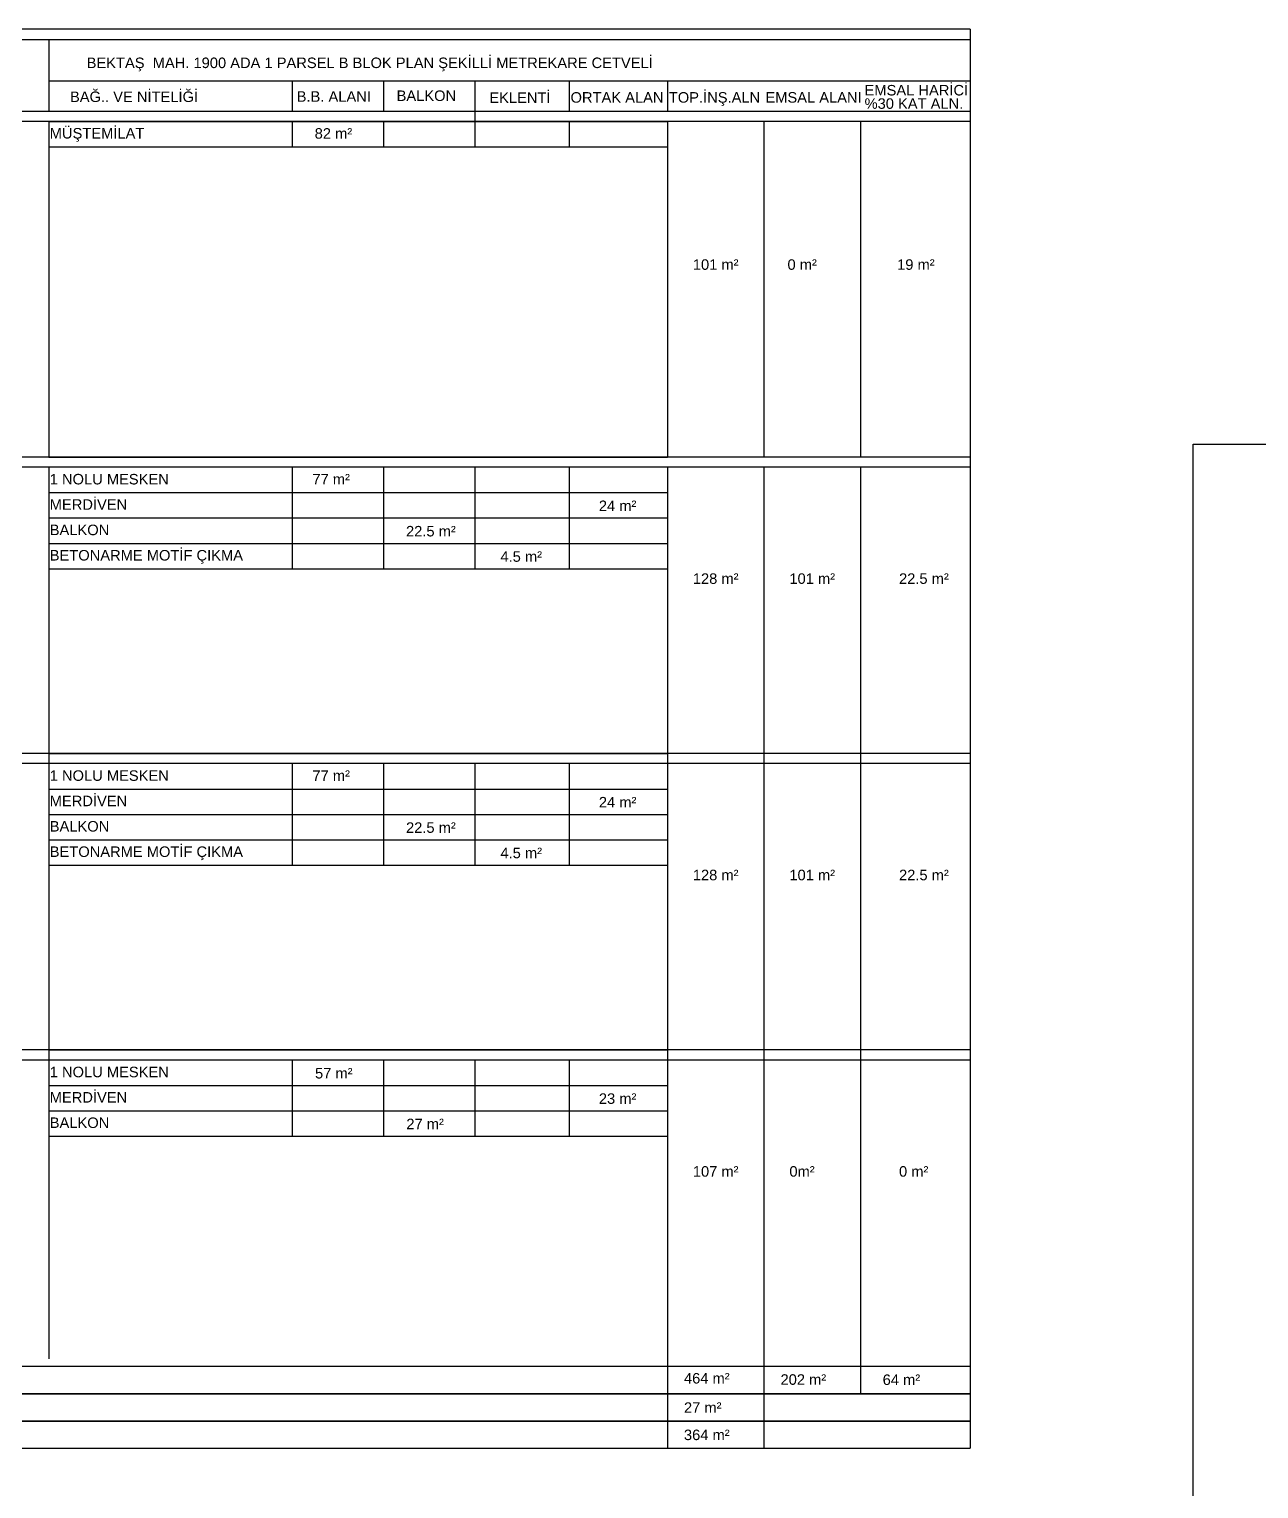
# Model space of a CAD drawing. Header units: millimetres. Extents: x 708 to 46452, y -4963 to 3960.
# Drawn here: x 5513 to 6311, y -3909 to -2961 of the extents above; entities that cross this region are included whole.
import ezdxf

# ---------------------------------------------------------------- set-up
doc = ezdxf.new("R2010")
doc.units = ezdxf.units.MM
doc.layers.add('KP', color=1, linetype='Continuous')
doc.layers.add('YAZI', color=40, linetype='Continuous', lineweight=25)
doc.styles.add('YAZI', font='arial.ttf', dxfattribs={"height": 34})

# ---------------------------------------------------------------- blocks, each defined once
blk = doc.blocks.new('WEFJWE')
at = {"layer": 'KP'}
blk.add_lwpolyline([(30112.8, -8396), (37360.2, -8396), (37360.2, -14020), (30112.8, -14020)], close=True, dxfattribs=at)

msp = doc.modelspace()

# ---------------------------------------------------------------- linework, layer by layer
at = {"layer": 'YAZI'}
for p, q in [((6123.873, -2961.235), (5046.142, -2961.235)), ((6123.873, -2961.235), (6123.873, -3883.168)), ((6123.873, -2968.235), (5046.142, -2968.235)), ((5525.251, -2968.235), (5525.251, -3014.674)), ((6123.873, -2984.716), (6123.873, -3031.154)), ((6123.873, -2994.897), (5525.251, -2994.897)), ((5683.464, -2994.897), (5683.464, -3014.674)), ((5742.793, -2994.897), (5742.793, -3014.674)), ((5802.123, -2994.897), (5802.123, -3014.674)), ((5802.123, -2994.897), (5802.123, -3014.674)), ((5802.123, -2994.897), (5802.123, -3014.674)), ((5863.459, -2994.897), (5863.459, -3014.674)), ((5927.194, -2994.897), (5927.194, -3014.674)), ((6123.873, -3014.674), (5046.142, -3014.674)), ((6123.873, -3014.674), (5046.142, -3014.674)), ((6123.873, -3014.674), (5046.142, -3014.674)), ((6123.873, -3014.674), (5046.142, -3014.674)), ((5802.123, -3014.674), (5802.123, -3037.747)), ((6123.873, -3021.266), (5046.142, -3021.266)), ((6123.873, -3021.266), (5046.142, -3021.266)), ((5525.251, -3021.266), (5927.194, -3021.266)), ((5525.251, -3021.266), (5525.251, -3239.223)), ((5683.464, -3021.266), (5683.464, -3037.747)), ((5742.793, -3021.266), (5742.793, -3037.747)), ((5802.123, -3021.266), (5802.123, -3037.747)), ((5863.459, -3021.266), (5863.459, -3037.747)), ((5927.194, -3021.266), (5927.194, -3239.223)), ((5989.924, -3021.266), (5989.924, -3239.223)), ((6052.655, -3021.266), (6052.655, -3239.223)), ((5525.251, -3037.747), (5927.194, -3037.747)), ((6123.873, -3054.227), (6123.873, -3239.223)), ((6123.873, -3239.223), (5046.142, -3239.223)), ((6123.873, -3239.223), (5046.142, -3239.223)), ((6123.873, -3239.223), (5046.142, -3239.223)), ((5525.251, -3239.223), (5927.194, -3239.223)), ((6123.873, -3245.815), (5046.142, -3245.815)), ((6123.873, -3245.815), (5046.142, -3245.815)), ((5525.251, -3245.815), (5525.251, -3443.246)), ((5683.464, -3245.815), (5683.464, -3278.776)), ((5742.793, -3245.815), (5742.793, -3278.776)), ((5802.123, -3245.815), (5802.123, -3278.776)), ((5802.123, -3245.815), (5802.123, -3278.776)), ((5863.459, -3245.815), (5863.459, -3278.776)), ((5927.194, -3245.815), (5927.194, -3443.246)), ((5989.924, -3245.815), (5989.924, -3443.246)), ((6052.655, -3245.815), (6052.655, -3443.246)), ((5525.251, -3262.296), (5927.194, -3262.296)), ((5525.251, -3278.776), (5927.194, -3278.776)), ((5683.464, -3278.776), (5683.464, -3295.257)), ((5742.793, -3278.776), (5742.793, -3295.257)), ((5802.123, -3278.776), (5802.123, -3295.257)), ((5802.123, -3278.776), (5802.123, -3295.257)), ((5863.459, -3278.776), (5863.459, -3295.257)), ((5525.251, -3295.257), (5927.194, -3295.257)), ((5683.464, -3295.257), (5683.464, -3311.737)), ((5742.793, -3295.257), (5742.793, -3311.737)), ((5802.123, -3295.257), (5802.123, -3311.737)), ((5802.123, -3295.257), (5802.123, -3311.737)), ((5863.459, -3295.257), (5863.459, -3311.737)), ((5525.251, -3311.737), (5927.194, -3311.737)), ((6123.873, -3431.785), (5046.142, -3431.785)), ((6123.873, -3431.785), (5046.142, -3431.785)), ((6123.873, -3431.785), (5329.775, -3431.785)), ((5525.251, -3431.785), (5927.194, -3431.785)), ((6123.873, -3438.377), (5329.775, -3438.377)), ((6123.873, -3438.377), (5329.775, -3438.377)), ((5525.251, -3438.377), (5525.251, -3825.097)), ((5683.464, -3438.377), (5683.464, -3471.338)), ((5742.793, -3438.377), (5742.793, -3471.338)), ((5802.123, -3438.377), (5802.123, -3471.338)), ((5802.123, -3438.377), (5802.123, -3471.338)), ((5863.459, -3438.377), (5863.459, -3471.338)), ((5927.194, -3438.377), (5927.194, -3829.965)), ((5989.924, -3438.377), (5989.924, -3829.965)), ((6052.655, -3438.377), (6052.655, -3829.965)), ((5525.251, -3454.858), (5927.194, -3454.858)), ((5525.251, -3471.338), (5927.194, -3471.338)), ((5683.464, -3471.338), (5683.464, -3487.819)), ((5742.793, -3471.338), (5742.793, -3487.819)), ((5802.123, -3471.338), (5802.123, -3487.819)), ((5802.123, -3471.338), (5802.123, -3487.819)), ((5863.459, -3471.338), (5863.459, -3487.819)), ((5525.251, -3487.819), (5927.194, -3487.819)), ((5683.464, -3487.819), (5683.464, -3504.299)), ((5742.793, -3487.819), (5742.793, -3504.299)), ((5802.123, -3487.819), (5802.123, -3504.299)), ((5802.123, -3487.819), (5802.123, -3504.299)), ((5863.459, -3487.819), (5863.459, -3504.299)), ((5525.251, -3504.299), (5927.194, -3504.299)), ((6123.873, -3630.939), (5046.142, -3630.939)), ((6123.873, -3630.939), (5046.142, -3630.939)), ((6123.873, -3624.347), (5329.775, -3624.347)), ((6123.873, -3624.347), (5329.775, -3624.347)), ((6123.873, -3624.347), (5329.775, -3624.347)), ((5525.251, -3624.347), (5927.194, -3624.347)), ((5683.464, -3630.939), (5683.464, -3663.9)), ((5742.793, -3630.939), (5742.793, -3663.9)), ((5802.123, -3630.939), (5802.123, -3663.9)), ((5802.123, -3630.939), (5802.123, -3663.9)), ((5863.459, -3630.939), (5863.459, -3663.9)), ((5525.251, -3647.42), (5927.194, -3647.42)), ((5525.251, -3663.9), (5927.194, -3663.9)), ((5683.464, -3663.9), (5683.464, -3680.381)), ((5742.793, -3663.9), (5742.793, -3680.381)), ((5802.123, -3663.9), (5802.123, -3680.381)), ((5802.123, -3663.9), (5802.123, -3680.381)), ((5863.459, -3663.9), (5863.459, -3680.381)), ((5525.251, -3680.381), (5927.194, -3680.381)), ((6123.873, -3829.965), (5046.142, -3829.965)), ((6123.873, -3829.965), (5046.142, -3829.965)), ((6123.873, -3829.965), (5046.142, -3829.965)), ((6123.873, -3829.965), (5046.142, -3829.965)), ((6123.873, -3829.965), (5046.142, -3829.965)), ((6123.873, -3829.965), (5046.142, -3829.965)), ((6123.873, -3829.965), (5046.142, -3829.965)), ((6123.873, -3829.965), (5046.142, -3829.965)), ((6123.873, -3829.965), (5046.142, -3829.965)), ((6123.873, -3829.965), (5046.142, -3829.965)), ((6123.873, -3829.965), (5046.142, -3829.965)), ((6123.873, -3829.965), (5046.142, -3829.965)), ((6123.873, -3829.965), (5046.142, -3829.965)), ((5927.194, -3829.965), (5927.194, -3847.7)), ((5927.194, -3829.965), (5927.194, -3883.168)), ((5989.924, -3829.965), (5989.924, -3883.168)), ((6052.655, -3829.965), (6052.655, -3847.7)), ((5989.924, -3847.7), (5046.142, -3847.7)), ((5989.924, -3847.7), (5046.142, -3847.7)), ((5989.924, -3847.7), (5046.142, -3847.7)), ((6123.873, -3847.7), (5046.142, -3847.7)), ((5046.142, -3847.7), (6123.873, -3847.7)), ((5989.924, -3865.434), (5046.142, -3865.434)), ((5989.924, -3865.434), (5046.142, -3865.434)), ((5989.924, -3865.434), (5046.142, -3865.434)), ((6123.873, -3865.434), (5046.142, -3865.434)), ((5046.142, -3865.434), (6123.873, -3865.434)), ((5046.142, -3883.168), (6123.873, -3883.168))]:
    msp.add_line(p, q, dxfattribs=at)

# ---------------------------------------------------------------- block references
at = {"xscale": 0.25, "yscale": 0.25, "zscale": 0.25}
msp.add_blockref('WEFJWE', (-1259.348, -1131.908, 3305.175), dxfattribs=at)

# ---------------------------------------------------------------- texts
at = {"layer": 'YAZI', "style": 'YAZI'}
for s, height, p in [('BEKTAŞ  MAH. 1900 ADA 1 PARSEL B BLOK PLAN ŞEKİLLİ METREKARE CETVELİ', 6.82628, (5549.914, -2986.495)), ('EMSAL HARİCİ ', 6.82628, (6055.285, -3004.29)), ('BAĞ.. VE NİTELİĞİ', 6.82628, (5539.097, -3008.552)), ('B.B. ALANI', 6.8263, (5686.368, -3008.379)), ('BALKON', 6.8263, (5751.278, -3007.87)), ('EKLENTİ', 6.8263, (5811.517, -3009.149)), ('ORTAK ALAN', 6.8263, (5864.275, -3008.972)), ('TOP.İNŞ.ALN', 6.82628, (5928.134, -3008.961)), ('EMSAL ALANI', 6.82628, (5990.864, -3008.961)), ('%%%30 KAT ALN.', 6.82628, (6055.285, -3012.973)), ('MÜŞTEMİLAT', 6.8263, (5525.942, -3032.254)), ('82 m²', 6.8263, (5698.066, -3032.365)), ('101 m²', 6.8263, (5943.717, -3117.556)), ('0 m²', 6.8263, (6005.213, -3117.556)), ('19 m²', 6.8263, (6076.43, -3117.556)), ('1 NOLU MESKEN', 6.82628, (5525.942, -3256.98)), ('77 m²', 6.8263, (5696.586, -3257.006)), ('MERDİVEN', 6.8263, (5525.942, -3273.461)), ('24 m²', 6.8263, (5882.689, -3274.273)), ('BALKON', 6.8263, (5525.942, -3289.941)), ('22.5 m²', 6.8263, (5757.396, -3290.774)), ('BETONARME MOTİF ÇIKMA', 6.82628, (5525.942, -3306.422)), ('4.5 m²', 6.8263, (5818.732, -3307.254)), ('128 m²', 6.8263, (5943.717, -3321.578)), ('101 m²', 6.8263, (6006.448, -3321.578)), ('22.5 m²', 6.8263, (6077.665, -3321.578)), ('1 NOLU MESKEN', 6.82628, (5525.942, -3449.542)), ('77 m²', 6.8263, (5696.586, -3449.568)), ('MERDİVEN', 6.8263, (5525.942, -3466.023)), ('24 m²', 6.8263, (5882.689, -3466.835)), ('BALKON', 6.8263, (5525.942, -3482.503)), ('22.5 m²', 6.8263, (5757.396, -3483.336)), ('BETONARME MOTİF ÇIKMA', 6.82628, (5525.942, -3498.984)), ('4.5 m²', 6.8263, (5818.732, -3499.816)), ('128 m²', 6.8263, (5943.717, -3514.14)), ('101 m²', 6.8263, (6006.448, -3514.14)), ('22.5 m²', 6.8263, (6077.665, -3514.14)), ('1 NOLU MESKEN', 6.82628, (5525.942, -3642.104)), ('57 m²', 6.8263, (5698.288, -3642.917)), ('MERDİVEN', 6.8263, (5525.942, -3658.584)), ('23 m²', 6.8263, (5882.689, -3659.397)), ('BALKON', 6.8263, (5525.942, -3675.065)), ('27 m²', 6.8263, (5757.618, -3675.878)), ('107 m²', 6.8263, (5943.717, -3706.702)), ('0m²', 6.8263, (6006.448, -3706.702)), ('0 m²', 6.8263, (6077.665, -3706.702)), ('464 m²', 6.8263, (5937.955, -3841.099)), ('202 m²', 6.8263, (6000.686, -3841.899)), ('64 m²', 6.8263, (6067.04, -3842.019)), ('27 m²', 6.8263, (5937.955, -3860.122)), ('364 m²', 6.8263, (5937.955, -3877.856))]:
    msp.add_text(s, height=height, dxfattribs=at).set_placement(p)

doc.saveas('drawing.dxf')
